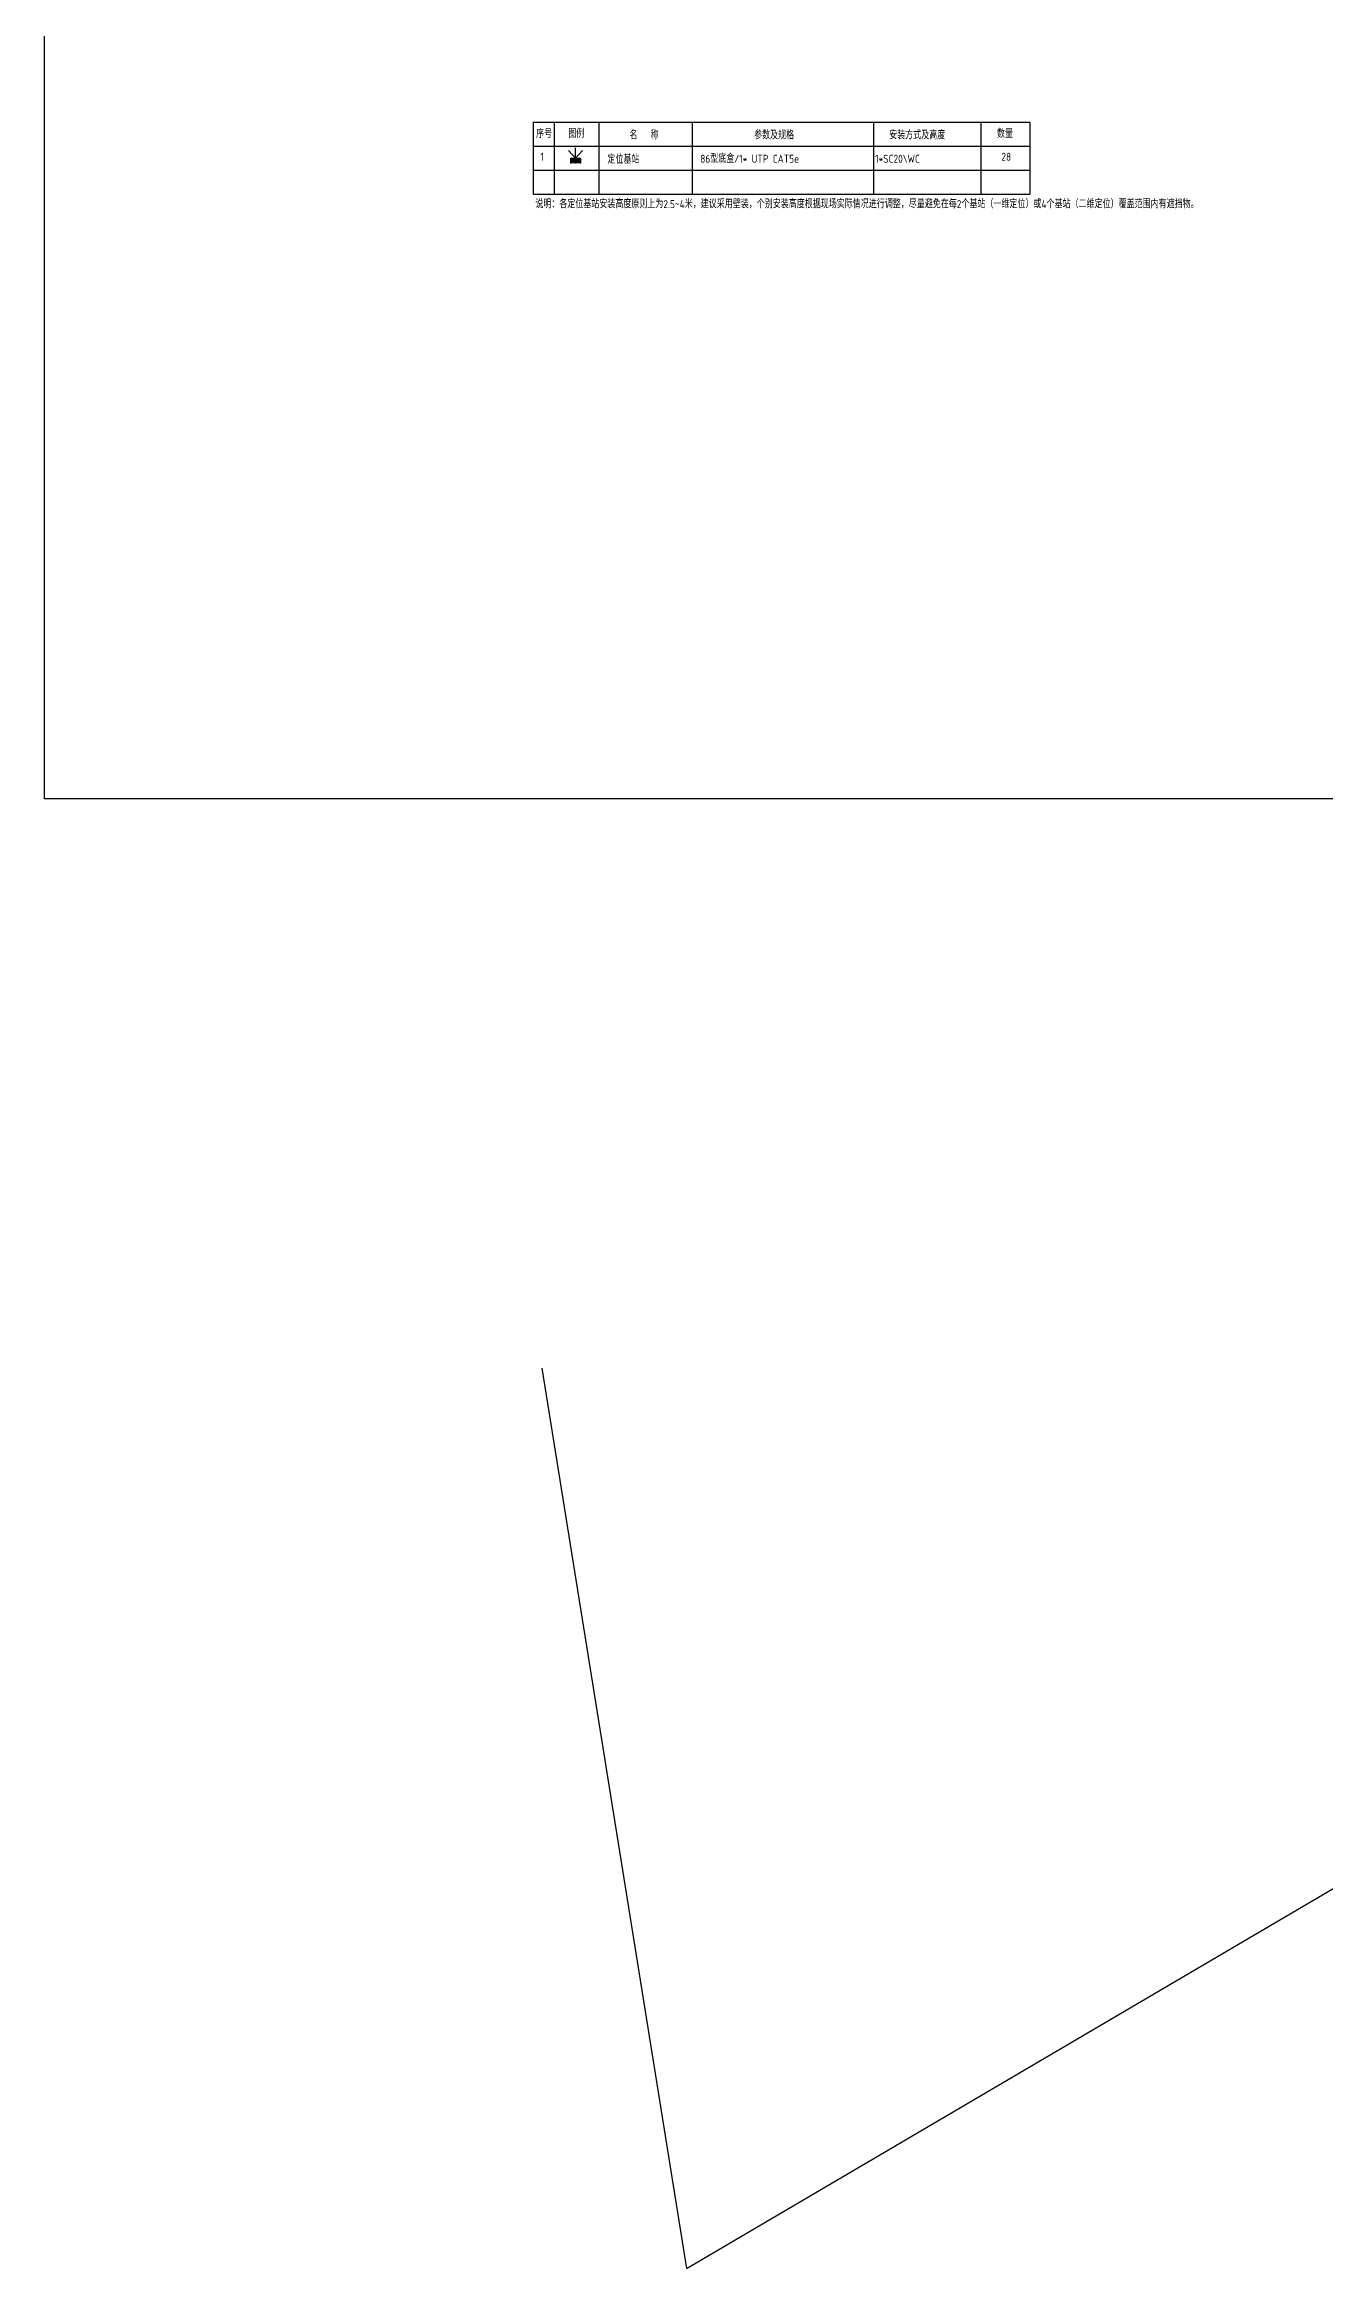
# Model space of a CAD drawing. Header units: millimetres. Extents: x -437359 to 106527, y -82378 to 117612.
# Drawn here: x -119971 to -71978, y -82378 to 1020 of the extents above; entities that cross this region are included whole.
import ezdxf

# ---------------------------------------------------------------- set-up
doc = ezdxf.new("R2010")
doc.units = ezdxf.units.MM
doc.layers.add('-人员定位', color=6, linetype='Continuous')
doc.layers.add('-人员定位标注', color=4, linetype='Continuous')
doc.layers.add('电缆通道', color=8, linetype='Continuous', lineweight=30)
doc.styles.add('-GBCBIGGBENOR', font='gbenor.shx', dxfattribs={"width": 0.7, "bigfont": 'gbcbig.shx'})

# ---------------------------------------------------------------- blocks, each defined once
blk = doc.blocks.new('定位基站')
at = {"layer": '-人员定位', "ltscale": 0.01}
h = blk.add_hatch(color=256, dxfattribs=at)
h.dxf.hatch_style = 1
h.paths.add_polyline_path([(406524, 477798), (406524, 477617), (406162, 477617), (406162, 477798)])
at = {"layer": '-人员定位', "color": 6}
for p, q in [((406343, 477798), (406082, 478077)), ((406343, 477798), (406343, 478186)), ((406343, 477798), (406604, 478077)), ((406343, 477995), (406343, 477995)), ((406162, 477798), (406524, 477798)), ((406162, 477617), (406162, 477798)), ((406524, 477617), (406162, 477617)), ((406524, 477798), (406524, 477617))]:
    blk.add_line(p, q, dxfattribs=at)
for p in [(406162, 477617), (406343, 477798), (406343, 477617), (406524, 477617)]:
    blk.add_point(p, dxfattribs=at)

msp = doc.modelspace()

# ---------------------------------------------------------------- linework, layer by layer
at = {"layer": '-人员定位标注'}
for p, q in [((-101645.9, -1892.9), (-101645.9, -4592.9)), ((-101645.9, -1892.9), (-83025.3, -1892.9)), ((-100861.1, -1892.9), (-100861.1, -4592.9)), ((-99192.8, -1892.9), (-99192.8, -4592.9)), ((-95688, -1892.9), (-95688, -4592.9)), ((-88891.7, -1892.9), (-88891.7, -4592.9)), ((-84863.4, -1892.9), (-84863.4, -4592.9)), ((-83025.3, -1892.9), (-83025.3, -4592.9)), ((-101645.9, -2792.9), (-83025.3, -2792.9)), ((-101645.9, -3692.9), (-83025.3, -3692.9)), ((-101645.9, -4592.9), (-83025.3, -4592.9))]:
    msp.add_line(p, q, dxfattribs=at)
at = {"layer": '电缆通道'}
for p, q in [((-95902.9, -82377.9), (-32493.5, -45119.2)), ((-101319.7, -48622.2), (-95902.9, -82377.9))]:
    msp.add_line(p, q, dxfattribs=at)
msp.add_lwpolyline([(-119971.3, 104416.5), (-16699, 104416.5), (-16699, -27272.4), (-119971.3, -27272.4)], close=True, dxfattribs=at)

# ---------------------------------------------------------------- block references
at = {"layer": '-人员定位'}
msp.add_blockref('定位基站', (-506401.1, -481038.5), dxfattribs=at)

# ---------------------------------------------------------------- texts
at = {"layer": '-人员定位标注', "style": '-GBCBIGGBENOR'}
for s, p in [('序号', (-101539.2, -2483.5)), ('图例', (-100330.2, -2477.2)), ('名   称', (-98034.8, -2532.9)), ('参数及规格', (-93365.5, -2532.9)), ('安装方式及高度', (-88299.5, -2532.9)), ('数量', (-84259.4, -2483.5)), ('1', (-101374.4, -3341.5)), ('定位基站', (-98863, -3444.5)), ('86型底盒/1* UTP CAT5e', (-95386.2, -3415.1)), ('1*SC20\\WC', (-88825.7, -3414.7)), ('28', (-84094.6, -3341.5)), ('说明：各定位基站安装高度原则上为2.5~4米，建议采用壁装，个别安装高度根据现场实际情况进行调整，尽量避免在每2个基站（一维定位）或4个基站（二维定位）覆盖范围内有遮挡物。', (-101567.7, -5116.8))]:
    msp.add_text(s, height=300, dxfattribs=at).set_placement(p)

doc.saveas('drawing.dxf')
